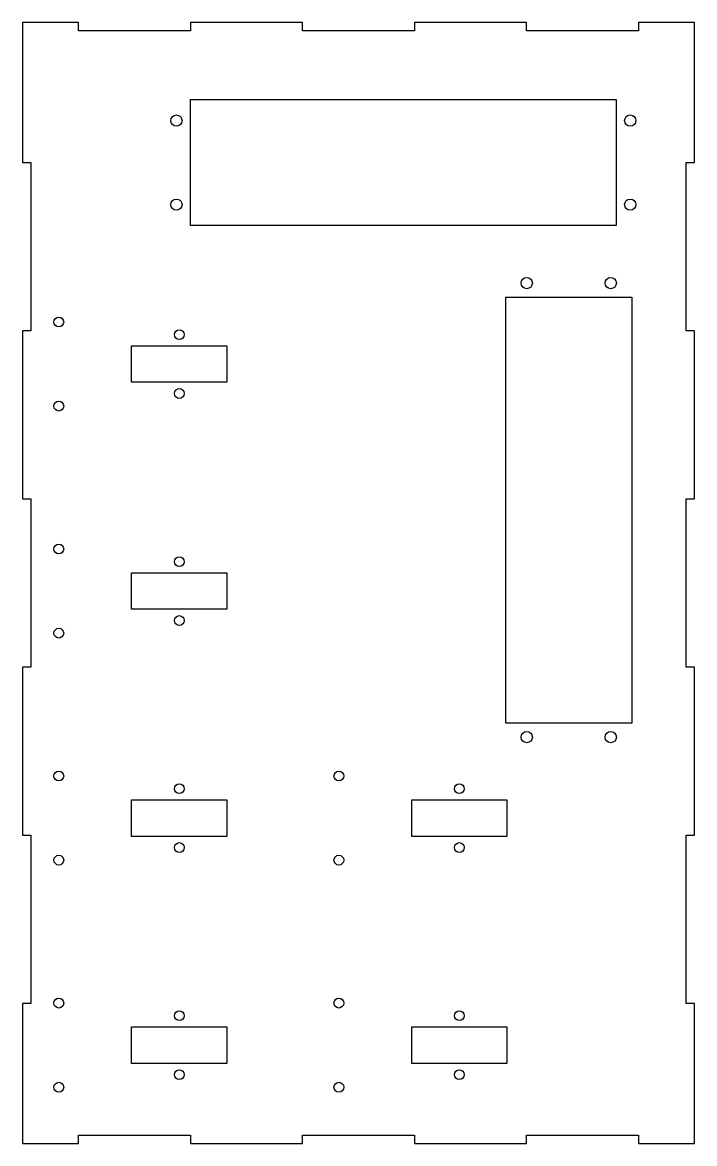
# Model space of a CAD drawing. Header units: millimetres. Extents: x -120 to 120, y -200 to 200.
import ezdxf

# ---------------------------------------------------------------- set-up
doc = ezdxf.new("R2010")
doc.units = ezdxf.units.MM

msp = doc.modelspace()

# ---------------------------------------------------------------- linework, layer by layer
for points in [[(-20, 197), (-20, 200), (-60, 200), (-60, 197), (-100, 197), (-100, 200), (-120, 200), (-120, 150), (-117, 150), (-117, 90), (-120, 90), (-120, 30), (-117, 30), (-117, -30), (-120, -30), (-120, -90), (-117, -90), (-117, -150), (-120, -150), (-120, -200), (-100, -200), (-100, -197), (-60, -197), (-60, -200), (-20, -200), (-20, -197), (20, -197), (20, -200), (60, -200), (60, -197), (100, -197), (100, -200), (120, -200), (120, -150), (117, -150), (117, -90), (120, -90), (120, -30), (117, -30), (117, 30), (120, 30), (120, 90), (117, 90), (117, 150), (120, 150), (120, 200), (100, 200), (100, 197), (60, 197), (60, 200), (20, 200), (20, 197)], [(-60, 172.5), (92, 172.5), (92, 127.5), (-60, 127.5)], [(97.57, -50), (52.57, -50), (52.57, 102), (97.57, 102)], [(-81, 71.61), (-81, 84.61), (-47, 84.61), (-47, 71.61)], [(-81, -9.39), (-81, 3.61), (-47, 3.61), (-47, -9.39)], [(-81, -90.39), (-81, -77.39), (-47, -77.39), (-47, -90.39)], [(18.99, -90.39), (18.99, -77.39), (52.99, -77.39), (52.99, -90.39)], [(-81, -158.39), (-47, -158.39), (-47, -171.39), (-81, -171.39)], [(18.99, -171.39), (18.99, -158.39), (52.99, -158.39), (52.99, -171.39)]]:
    msp.add_lwpolyline(points, close=True)
for centre, radius in [((-65, 165), 2), ((97, 165), 2), ((-65, 135), 2), ((97, 135), 2), ((60.07, 107), 2), ((90.07, 107), 2), ((-107, 93.11), 1.75), ((-64, 88.61), 1.75), ((-64, 67.61), 1.75), ((-107, 63.11), 1.75), ((-107, 12.11), 1.75), ((-64, 7.61), 1.75), ((-64, -13.39), 1.75), ((-107, -17.89), 1.75), ((60.07, -55), 2), ((90.07, -55), 2), ((-107, -68.89), 1.75), ((-7.01, -68.89), 1.75), ((-64, -73.39), 1.75), ((35.99, -73.39), 1.75), ((-64, -94.39), 1.75), ((35.99, -94.39), 1.75), ((-107, -98.89), 1.75), ((-7.01, -98.89), 1.75), ((-107, -149.89), 1.75), ((-7.01, -149.89), 1.75), ((-64, -154.39), 1.75), ((35.99, -154.39), 1.75), ((-64, -175.39), 1.75), ((35.99, -175.39), 1.75), ((-107, -179.89), 1.75), ((-7.01, -179.89), 1.75)]:
    msp.add_circle(centre, radius)

doc.saveas('drawing.dxf')
